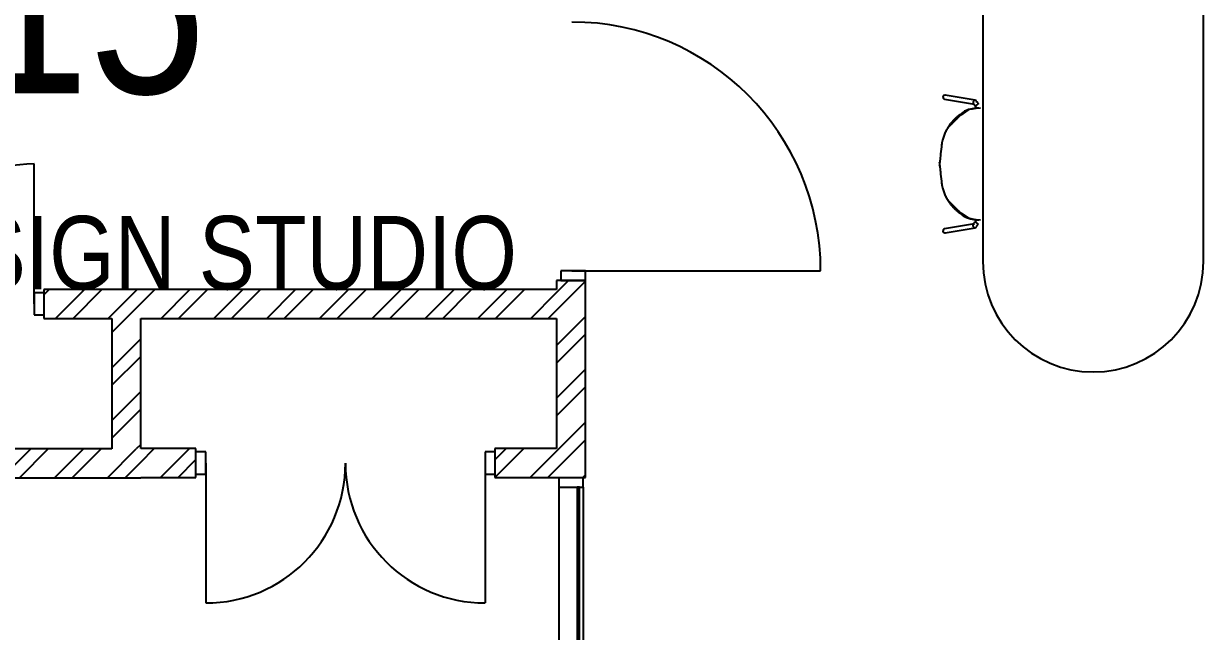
# Model space of a CAD drawing. Extents: x 6433 to 75181, y -2986 to 56414.
# Drawn here: x 26433 to 31248, y 13457 to 15936 of the extents above; entities that cross this region are included whole.
import ezdxf

# ---------------------------------------------------------------- set-up
doc = ezdxf.new("R2010")
doc.units = 0
doc.header["$MEASUREMENT"] = 0
for name, color, linetype in [('A-Door', 160, 'CONTINUOUS'), ('A-Furniture', 252, 'CONTINUOUS'), ('A-Hatch__Brick', 2, 'CONTINUOUS'), ('A-Text__Primary Room', 6, 'CONTINUOUS'), ('A-Wall__Brick', 6, 'CONTINUOUS'), ('A-Window', 4, 'CONTINUOUS')]:
    doc.layers.add(name, color=color, linetype=linetype)
doc.styles.add('Arial Narrow', font='ARIALN.TTF', dxfattribs={"height": 750})
pattern_1 = [(45, (8381.06, 65736.02), (-107.76307, 107.76307), []), (45, (8452.9, 65736.02), (-107.76307, 107.76307), [])]

msp = doc.modelspace()

# ---------------------------------------------------------------- hatches: boundary and pattern name
at = {"layer": 'A-Hatch__Brick'}
h = msp.add_hatch(dxfattribs=at)
h.set_pattern_fill('ANSI32', color=256, scale=16, style=0)
h.set_pattern_definition(pattern_1)
h.paths.add_polyline_path([(28725.9, 14887.9), (28607.9, 14887.9), (28607.9, 14084.9), (28725.9, 14084.9), (28725.9, 14578.8)])
h.paths.add_polyline_path([(28725.9, 20504.9), (28607.9, 20504.9), (28607.9, 20167.9), (28725.9, 20167.9)])
h = msp.add_hatch(dxfattribs=at)
h.set_pattern_fill('ANSI32', color=256, scale=16, style=0)
h.set_pattern_definition(pattern_1)
h.paths.add_polyline_path([(26792.8, 14851.9), (26515.8, 14851.9), (26515.8, 14733.9), (26792.8, 14733.9)])
h.paths.add_polyline_path([(25295.8, 14851.9), (25045.8, 14851.9), (25045.8, 14733.9), (25295.8, 14733.9)])
h = msp.add_hatch(dxfattribs=at)
h.set_pattern_fill('ANSI32', color=256, scale=16, style=0)
h.set_pattern_definition(pattern_1)
h.paths.add_polyline_path([(26910.8, 14851.9), (26792.8, 14851.9), (26792.8, 14201.9), (26910.8, 14202.9), (26910.8, 14733.9)])
h = msp.add_hatch(dxfattribs=at)
h.set_pattern_fill('ANSI32', color=256, scale=16, style=0)
h.set_pattern_definition(pattern_1)
h.paths.add_polyline_path([(28607.9, 14851.9), (26910.8, 14851.9), (26910.8, 14733.9), (28607.9, 14733.9)])
h = msp.add_hatch(dxfattribs=at)
h.set_pattern_fill('ANSI32', color=256, scale=16, style=0)
h.set_pattern_definition(pattern_1)
h.paths.add_polyline_path([(26910.8, 14084.9), (26910.8, 14201.9), (25045.8, 14201.9), (25045.8, 14083.9), (26910.8, 14083.9)])
h = msp.add_hatch(dxfattribs=at)
h.set_pattern_fill('ANSI32', color=256, scale=16, style=0)
h.set_pattern_definition(pattern_1)
h.paths.add_polyline_path([(28607.9, 14084.9), (28607.9, 14202.9), (28356.4, 14202.9), (28356.4, 14084.9)])
h.paths.add_polyline_path([(27136.4, 14202.9), (26910.8, 14201.9), (26910.8, 14084.9), (27136.4, 14084.9)])

# ---------------------------------------------------------------- linework, layer by layer
at = {"layer": 'A-Door'}
for p, q in [((26475.8, 14793.9), (26475.8, 15363.9)), ((28670.9, 14927.9), (29685.9, 14927.9)), ((26515.8, 14837.9), (26475.8, 14837.9)), ((26475.8, 14837.9), (26475.8, 14747.9)), ((26475.8, 14747.9), (26515.8, 14747.9)), ((27176.4, 14188.9), (27136.4, 14188.9)), ((27176.4, 14098.9), (27176.4, 14188.9)), ((28356.4, 14188.9), (28316.4, 14188.9)), ((28316.4, 14188.9), (28316.4, 14098.9)), ((27176.4, 14142.9), (27176.4, 13572.9)), ((28316.4, 14142.9), (28316.4, 13572.9)), ((27136.4, 14098.9), (27176.4, 14098.9)), ((28316.4, 14098.9), (28356.4, 14098.9))]:
    msp.add_line(p, q, dxfattribs=at)
at = {"layer": 'A-Door', "color": 252}
for centre, radius, start, end in [((28670.9, 14927.9), 1015, 0, 90), ((26475.8, 14793.9), 570, 90, 180), ((27176.4, 14142.9), 570, 270, 0), ((28316.4, 14142.9), 570, 180, 270)]:
    msp.add_arc(centre, radius, start, end, dxfattribs=at)
at = {"layer": 'A-Furniture'}
for p, q in [((30348, 17351), (30348, 15577.1)), ((31248, 15577.1), (31248, 17351)), ((30191.5, 15628.8), (30313.7, 15608.1)), ((30316.4, 15623.9), (30194.2, 15644.6)), ((30307.9, 15612.9), (30308, 15612.6)), ((30308, 15612.6), (30308.2, 15612.3)), ((30308.2, 15612.3), (30308.3, 15612)), ((30308.3, 15612), (30308.5, 15611.7)), ((30308.5, 15611.7), (30308.6, 15611.4)), ((30308.6, 15611.4), (30308.8, 15611.1)), ((30308.8, 15611.1), (30309, 15610.8)), ((30309, 15610.8), (30309.2, 15610.5)), ((30309.2, 15610.5), (30309.4, 15610.1)), ((30309.4, 15610.1), (30309.6, 15609.8)), ((30309.6, 15609.8), (30309.8, 15609.4)), ((30309.8, 15609.4), (30310, 15609)), ((30310, 15609), (30310.2, 15608.6)), ((30310.2, 15608.6), (30310.5, 15608.2)), ((30310.5, 15608.2), (30310.7, 15607.8)), ((30310.7, 15607.8), (30311, 15607.4)), ((30311, 15607.4), (30311.2, 15607)), ((30311.2, 15607), (30311.5, 15606.5)), ((30311.5, 15606.5), (30311.8, 15606.1)), ((30311.8, 15606.1), (30312.1, 15605.6)), ((30312.1, 15605.6), (30312.4, 15605.2)), ((30312.4, 15605.2), (30312.7, 15604.7)), ((30312.7, 15604.7), (30313, 15604.2)), ((30313, 15604.2), (30313.3, 15603.7)), ((30313.3, 15603.7), (30313.6, 15603.2)), ((30313.6, 15603.2), (30313.9, 15602.7)), ((30313.9, 15602.7), (30314.3, 15602.2)), ((30314.3, 15602.2), (30314.6, 15601.7)), ((30314.6, 15601.7), (30314.9, 15601.2)), ((30314.9, 15601.2), (30315.2, 15600.7)), ((30316.1, 15599.4), (30329.4, 15608.3)), ((30322.5, 15619.4), (30322.5, 15619.4)), ((30322.5, 15619.4), (30322.5, 15619.3)), ((30322.5, 15619.3), (30322.6, 15619.2)), ((30322.6, 15619.2), (30322.7, 15619.1)), ((30322.7, 15619.1), (30322.8, 15618.9)), ((30322.8, 15618.9), (30322.9, 15618.7)), ((30322.9, 15618.7), (30323, 15618.5)), ((30323, 15618.5), (30323.2, 15618.2)), ((30323.2, 15618.2), (30323.3, 15617.9)), ((30323.3, 15617.9), (30323.5, 15617.7)), ((30323.5, 15617.7), (30323.7, 15617.3)), ((30323.7, 15617.3), (30323.9, 15617)), ((30323.9, 15617), (30324.1, 15616.7)), ((30324.1, 15616.7), (30324.3, 15616.3)), ((30324.3, 15616.3), (30324.5, 15616)), ((30324.5, 15616), (30324.7, 15615.6)), ((30324.7, 15615.6), (30325, 15615.2)), ((30325, 15615.2), (30325.2, 15614.8)), ((30325.2, 15614.8), (30325.5, 15614.3)), ((30325.5, 15614.3), (30325.8, 15613.9)), ((30325.8, 15613.9), (30326.1, 15613.5)), ((30326.1, 15613.5), (30326.3, 15613)), ((30326.3, 15613), (30326.6, 15612.6)), ((30326.6, 15612.6), (30326.9, 15612.1)), ((30326.9, 15612.1), (30327.2, 15611.6)), ((30327.2, 15611.6), (30327.5, 15611.2)), ((30327.5, 15611.2), (30327.8, 15610.7)), ((30327.8, 15610.7), (30328.2, 15610.2)), ((30328.2, 15610.2), (30328.5, 15609.7)), ((30328.5, 15609.7), (30328.8, 15609.2)), ((30328.8, 15609.2), (30329.1, 15608.7)), ((30329.1, 15608.7), (30329.4, 15608.3)), ((30252.5, 15563.8), (30251.2, 15562.9)), ((30253.7, 15564.7), (30252.5, 15563.8)), ((30266.5, 15574), (30253.7, 15564.7)), ((30257.1, 15562.7), (30256.8, 15562.4)), ((30257.4, 15562.9), (30257.1, 15562.7)), ((30287.2, 15582.8), (30257.4, 15562.9)), ((30273.6, 15578.6), (30266.5, 15574)), ((30281.1, 15582.4), (30273.6, 15578.6)), ((30288.9, 15585.5), (30281.1, 15582.4)), ((30293.7, 15585.5), (30287.2, 15582.8)), ((30297.1, 15587.7), (30288.9, 15585.5)), ((30304.7, 15587.9), (30293.7, 15585.5)), ((30303.8, 15589.1), (30297.1, 15587.7)), ((30310.7, 15590.1), (30303.8, 15589.1)), ((30319.7, 15589.9), (30304.7, 15587.9)), ((30317.6, 15590.9), (30310.7, 15590.1)), ((30315.2, 15600.7), (30315.6, 15600.2)), ((30315.6, 15600.2), (30315.9, 15599.7)), ((30315.9, 15599.7), (30316.1, 15599.4)), ((30316.1, 15599.4), (30322.3, 15590.1)), ((30316.1, 15599.4), (30316.1, 15599.4)), ((30324.5, 15591.3), (30317.6, 15590.9)), ((30337.8, 15591.5), (30319.7, 15589.9)), ((30331.4, 15591.5), (30324.5, 15591.3)), ((30348, 15577.1), (30348, 14965.3)), ((31248, 14965.3), (31248, 15577.1)), ((30183.3, 15461.1), (30181.9, 15455.3)), ((30176.4, 15414.4), (30175.4, 15405.2)), ((30177.4, 15424.2), (30176.4, 15414.4)), ((30178.5, 15434.4), (30177.4, 15424.2)), ((30181.9, 15455.3), (30180.7, 15449.5)), ((30171.6, 15369.3), (30171.8, 15371)), ((30171.7, 15370.3), (30171.6, 15369.1)), ((30171.6, 15369.1), (30171.6, 15369.3)), ((30171.6, 15369), (30171.6, 15358.8)), ((30172, 15373), (30171.7, 15370.3)), ((30172.4, 15377.1), (30172, 15373)), ((30173, 15382.5), (30172.4, 15377.1)), ((30173.7, 15389), (30173, 15382.5)), ((30174.5, 15396.7), (30173.7, 15389)), ((30175.4, 15405.2), (30174.5, 15396.7)), ((30171.6, 15358.5), (30171.6, 15358.7)), ((30171.6, 15358.7), (30171.7, 15357.5)), ((30171.8, 15356.8), (30171.6, 15358.5)), ((30171.7, 15357.5), (30172, 15354.8)), ((30172, 15354.8), (30172.4, 15350.7)), ((30172.4, 15350.7), (30173, 15345.3)), ((30173, 15345.3), (30173.7, 15338.7)), ((30173.7, 15338.7), (30174.5, 15331.1)), ((30174.5, 15331.1), (30175.4, 15322.6)), ((30175.4, 15322.6), (30176.4, 15313.3)), ((30176.4, 15313.3), (30177.4, 15303.5)), ((30177.4, 15303.5), (30178.5, 15293.4)), ((30180.7, 15278.3), (30181.9, 15272.4)), ((30181.9, 15272.4), (30183.3, 15266.6)), ((30313.7, 15119.7), (30191.5, 15098.9)), ((30251.2, 15164.9), (30252.5, 15164)), ((30252.5, 15164), (30253.7, 15163.1)), ((30253.7, 15163.1), (30266.5, 15153.8)), ((30256.8, 15165.3), (30257.1, 15165.1)), ((30257.1, 15165.1), (30257.4, 15164.9)), ((30257.4, 15164.9), (30287.2, 15145)), ((30266.5, 15153.8), (30273.6, 15149.2)), ((30273.6, 15149.2), (30281.1, 15145.3)), ((30281.1, 15145.3), (30288.9, 15142.3)), ((30287.2, 15145), (30293.7, 15142.3)), ((30288.9, 15142.3), (30297.1, 15140)), ((30293.7, 15142.3), (30304.7, 15139.9)), ((30297.1, 15140), (30303.8, 15138.7)), ((30303.8, 15138.7), (30310.7, 15137.7)), ((30304.7, 15139.9), (30319.7, 15137.8)), ((30310.5, 15119.5), (30310.7, 15119.9)), ((30310.7, 15137.7), (30317.6, 15136.9)), ((30310.7, 15119.9), (30311, 15120.3)), ((30311, 15120.3), (30311.2, 15120.8)), ((30311.2, 15120.8), (30311.5, 15121.2)), ((30311.5, 15121.2), (30311.8, 15121.7)), ((30311.8, 15121.7), (30312.1, 15122.1)), ((30312.1, 15122.1), (30312.4, 15122.6)), ((30312.4, 15122.6), (30312.7, 15123.1)), ((30312.7, 15123.1), (30313, 15123.5)), ((30313, 15123.5), (30313.3, 15124)), ((30313.3, 15124), (30313.6, 15124.5)), ((30313.6, 15124.5), (30313.9, 15125)), ((30313.9, 15125), (30314.3, 15125.5)), ((30314.3, 15125.5), (30314.6, 15126)), ((30314.6, 15126), (30314.9, 15126.5)), ((30314.9, 15126.5), (30315.2, 15127.1)), ((30315.2, 15127.1), (30315.6, 15127.6)), ((30315.6, 15127.6), (30315.9, 15128.1)), ((30315.9, 15128.1), (30316.1, 15128.3)), ((30322.3, 15137.6), (30316.1, 15128.3)), ((30329.4, 15119.5), (30316.1, 15128.3)), ((30316.1, 15128.3), (30316.1, 15128.3)), ((30317.6, 15136.9), (30324.5, 15136.5)), ((30319.7, 15137.8), (30337.8, 15136.3)), ((30324.5, 15136.5), (30331.4, 15136.3)), ((30194.2, 15083.2), (30316.4, 15103.9)), ((30307.9, 15114.8), (30308, 15115.2)), ((30308, 15115.2), (30308.2, 15115.5)), ((30308.2, 15115.5), (30308.3, 15115.8)), ((30308.3, 15115.8), (30308.5, 15116.1)), ((30308.5, 15116.1), (30308.6, 15116.4)), ((30308.6, 15116.4), (30308.8, 15116.7)), ((30308.8, 15116.7), (30309, 15117)), ((30309, 15117), (30309.2, 15117.3)), ((30309.2, 15117.3), (30309.4, 15117.6)), ((30309.4, 15117.6), (30309.6, 15118)), ((30309.6, 15118), (30309.8, 15118.4)), ((30309.8, 15118.4), (30310, 15118.7)), ((30310, 15118.7), (30310.2, 15119.1)), ((30310.2, 15119.1), (30310.5, 15119.5)), ((30322.5, 15108.4), (30322.6, 15108.5)), ((30322.5, 15108.3), (30322.5, 15108.4)), ((30322.5, 15108.3), (30322.5, 15108.3)), ((30322.6, 15108.5), (30322.7, 15108.7)), ((30322.7, 15108.7), (30322.8, 15108.9)), ((30322.8, 15108.9), (30322.9, 15109.1)), ((30322.9, 15109.1), (30323, 15109.3)), ((30323, 15109.3), (30323.2, 15109.5)), ((30323.2, 15109.5), (30323.3, 15109.8)), ((30323.3, 15109.8), (30323.5, 15110.1)), ((30323.5, 15110.1), (30323.7, 15110.4)), ((30323.7, 15110.4), (30323.9, 15110.7)), ((30323.9, 15110.7), (30324.1, 15111.1)), ((30324.1, 15111.1), (30324.3, 15111.4)), ((30324.3, 15111.4), (30324.5, 15111.8)), ((30324.5, 15111.8), (30324.7, 15112.2)), ((30324.7, 15112.2), (30325, 15112.6)), ((30325, 15112.6), (30325.2, 15113)), ((30325.2, 15113), (30325.5, 15113.4)), ((30325.5, 15113.4), (30325.8, 15113.9)), ((30325.8, 15113.9), (30326.1, 15114.3)), ((30326.1, 15114.3), (30326.3, 15114.7)), ((30326.3, 15114.7), (30326.6, 15115.2)), ((30326.6, 15115.2), (30326.9, 15115.7)), ((30326.9, 15115.7), (30327.2, 15116.1)), ((30327.2, 15116.1), (30327.5, 15116.6)), ((30327.5, 15116.6), (30327.8, 15117.1)), ((30327.8, 15117.1), (30328.2, 15117.6)), ((30328.2, 15117.6), (30328.5, 15118)), ((30328.5, 15118), (30328.8, 15118.5)), ((30328.8, 15118.5), (30329.1, 15119)), ((30329.1, 15119), (30329.4, 15119.5))]:
    msp.add_line(p, q, dxfattribs=at)
msp.add_arc((30798, 14965.3), 450, 180, 0, dxfattribs=at)
for centre, major_axis, start_param, end_param in [((30192.8, 15636.7), (-1.34, -7.89), 3.316016, 6.195809), ((30192.8, 15636.7), (-1.34, -7.89), 3.054216, 3.316016), ((30315.1, 15616), (-1.34, -7.89), 3.316016, 5.93401), ((30315.2, 15616.2), (-7.31, -3.25), 3.316016, 5.148612), ((30315.1, 15616), (-1.34, -7.89), 2.530618, 3.316016), ((30315.1, 15616), (-1.34, -7.89), 1.745219, 2.007019), ((30315.2, 15616.2), (-7.31, -3.25), 2.530618, 3.054216), ((30192.8, 15091), (-1.34, 7.89), 0.087376, 2.967169), ((30192.8, 15091), (-1.34, 7.89), 2.967169, 3.228969), ((30315.1, 15111.8), (-1.34, 7.89), 0.087376, 2.967169), ((30315.2, 15111.6), (-7.31, 3.25), 1.134574, 2.967169), ((30315.1, 15111.8), (-1.34, 7.89), 2.967169, 4.014367), ((30315.1, 15111.8), (-1.34, 7.89), 4.276166, 4.537966)]:
    msp.add_ellipse(centre, major_axis=major_axis, ratio=0.962568, start_param=start_param, end_param=end_param, dxfattribs=at)
for points, knots in [([(30251.2, 15562.9), (30250.6, 15562.5), (30249.6, 15561.7), (30247.9, 15560.4), (30246.5, 15559.2), (30244.8, 15557.8), (30243, 15556.3), (30241, 15554.7), (30239, 15552.9), (30237, 15551), (30234.8, 15548.9), (30232.6, 15546.8), (30230.3, 15544.5), (30228.1, 15542.2), (30225.7, 15539.7), (30223.4, 15537.1), (30221.1, 15534.4), (30218.8, 15531.6), (30215.7, 15527.7), (30210.3, 15520.6), (30206, 15513.8), (30203.2, 15509.1)], [0, 0, 0, 0, 0.083333, 0.125, 0.166667, 0.208333, 0.25, 0.291667, 0.333333, 0.375, 0.416667, 0.458333, 0.5, 0.541667, 0.583333, 0.625, 0.666667, 0.708333, 0.75, 0.833333, 1, 1, 1, 1]), ([(30256.8, 15562.4), (30255.8, 15561.6), (30253.2, 15559.3), (30248.3, 15554.6), (30243.7, 15550.1), (30238.6, 15545.2), (30230.3, 15537), (30218, 15524.6), (30208.1, 15514.4), (30203.2, 15509.1)], [0, 0, 0, 0, 0.142857, 0.285714, 0.357143, 0.428571, 0.571429, 0.785714, 1, 1, 1, 1]), ([(30243.4, 15556.7), (30244, 15557.2), (30245.2, 15558.1), (30247.4, 15559.9), (30249.9, 15561.9), (30252.1, 15563.5), (30253.7, 15564.7)], [0, 0, 0, 0, 0.333333, 0.5, 0.666667, 1, 1, 1, 1]), ([(30203.2, 15218.7), (30209.8, 15211.6), (30219.6, 15201.5), (30231.7, 15189.4), (30239.3, 15181.9), (30244.1, 15177.2), (30246.7, 15174.7), (30248.3, 15173.2), (30250.2, 15171.3), (30252.3, 15169.4), (30254.7, 15167.2), (30256.1, 15166), (30256.8, 15165.3)], [0, 0, 0, 0, 0.285714, 0.428571, 0.571429, 0.678571, 0.705357, 0.732143, 0.785714, 0.839286, 0.892857, 1, 1, 1, 1]), ([(30203.2, 15218.7), (30206, 15213.9), (30210.3, 15207.2), (30215.7, 15200.1), (30218.8, 15196.2), (30221.1, 15193.4), (30223.4, 15190.7), (30225.7, 15188.1), (30228.1, 15185.6), (30230.3, 15183.2), (30232.6, 15181), (30234.8, 15178.8), (30237, 15176.8), (30239, 15174.9), (30241, 15173.1), (30243, 15171.5), (30244.8, 15170), (30246.5, 15168.6), (30247.9, 15167.4), (30249.6, 15166), (30250.6, 15165.3), (30251.2, 15164.9)], [0, 0, 0, 0, 0.166667, 0.25, 0.291667, 0.333333, 0.375, 0.416667, 0.458333, 0.5, 0.541667, 0.583333, 0.625, 0.666667, 0.708333, 0.75, 0.791667, 0.833333, 0.875, 0.916667, 1, 1, 1, 1]), ([(30253.7, 15163.1), (30252.1, 15164.2), (30249.9, 15165.9), (30247.4, 15167.9), (30245.2, 15169.6), (30244, 15170.6), (30243.4, 15171.1)], [0, 0, 0, 0, 0.333333, 0.5, 0.666667, 1, 1, 1, 1])]:
    msp.add_open_spline(points, degree=3, knots=knots, dxfattribs=at)
for points in [[(30266.5, 15574), (30268.2, 15575.2), (30270, 15576.4), (30271.8, 15577.5)], [(30273.8, 15578.7), (30275, 15579.4), (30276.2, 15580.1), (30277.4, 15580.7)], [(30203.2, 15509.1), (30200.3, 15504.2), (30194.9, 15494.1), (30188.2, 15477.9), (30184.7, 15466.8), (30183.3, 15461.1)], [(30180.7, 15449.5), (30180.2, 15447), (30179.4, 15442), (30178.7, 15436.9), (30178.5, 15434.4)], [(30178.5, 15293.4), (30178.7, 15290.8), (30179.4, 15285.8), (30180.2, 15280.8), (30180.7, 15278.3)], [(30183.3, 15266.6), (30184.7, 15261), (30188.2, 15249.8), (30194.9, 15233.7), (30200.3, 15223.6), (30203.2, 15218.7)], [(30271.8, 15150.2), (30270, 15151.3), (30268.2, 15152.5), (30266.5, 15153.8)], [(30277.4, 15147.1), (30276.2, 15147.7), (30275, 15148.4), (30273.8, 15149)]]:
    msp.add_open_spline(points, degree=3, dxfattribs=at)
at = {"layer": 'A-Wall__Brick'}
for p, q in [((28725.9, 14887.9), (28607.9, 14887.9)), ((28607.9, 14887.9), (28607.9, 14851.9)), ((28725.9, 14084.9), (28725.9, 14887.9)), ((28607.9, 14851.9), (26515.8, 14851.9)), ((26515.8, 14851.9), (26515.8, 14733.9)), ((26515.8, 14733.9), (26792.8, 14733.9)), ((26792.8, 14733.9), (26792.8, 14201.9)), ((26910.8, 14202.9), (26910.8, 14733.9)), ((26910.8, 14733.9), (28607.9, 14733.9)), ((28607.9, 14733.9), (28607.9, 14202.9)), ((26792.8, 14201.9), (25045.8, 14201.9)), ((27136.4, 14202.9), (26910.8, 14202.9)), ((27136.4, 14084.9), (27136.4, 14202.9)), ((28607.9, 14202.9), (28356.4, 14202.9)), ((28356.4, 14202.9), (28356.4, 14084.9)), ((24317.6, 14083.9), (26910.8, 14083.9)), ((26910.8, 14083.9), (26910.8, 14084.9)), ((26910.8, 14084.9), (27136.4, 14084.9)), ((28356.4, 14084.9), (28725.9, 14084.9))]:
    msp.add_line(p, q, dxfattribs=at)
at = {"layer": 'A-Window'}
for p, q in [((28725.9, 14927.9), (28625.9, 14927.9)), ((28625.9, 14927.9), (28625.9, 14887.9)), ((28725.9, 14887.9), (28725.9, 14927.9)), ((28625.9, 14887.9), (28725.9, 14887.9)), ((28616.9, 14044.9), (28616.9, 12684.9)), ((28701.9, 14044.9), (28691.9, 14044.9)), ((28691.9, 14044.9), (28691.9, 12684.9)), ((28701.9, 12684.9), (28701.9, 14044.9)), ((28716.9, 14044.9), (28716.9, 12684.9))]:
    msp.add_line(p, q, dxfattribs=at)
at = {"layer": 'A-Window', "extrusion": (0, 0, -1)}
for p, q in [((28616.9, 14084.9), (28616.9, 14044.9)), ((28716.9, 14044.9), (28716.9, 14084.9)), ((28616.9, 14044.9), (28716.9, 14044.9))]:
    msp.add_line(p, q, dxfattribs=at)

# ---------------------------------------------------------------- texts
at = {"layer": 'A-Text__Primary Room', "insert": (26460.9, 16402.1), "char_height": 750, "width": 4376.069, "attachment_point": 2, "style": 'Arial Narrow'}
msp.add_mtext('215 \\P{\\H0.4x;INCBR./DESIGN STUDIO}', dxfattribs=at)

doc.saveas('drawing.dxf')
